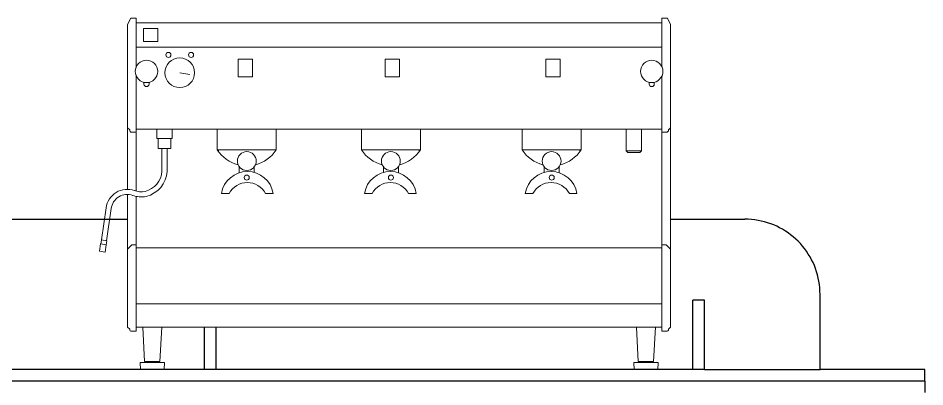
# Model space of a CAD drawing. Header units: millimetres. Extents: x 106699 to 122058, y 158555 to 162844.
# Drawn here: x 110323.1 to 110480.1, y 160445.3 to 160509 of the extents above; entities that cross this region are included whole.
import ezdxf

# ---------------------------------------------------------------- set-up
doc = ezdxf.new("R2010")
doc.units = ezdxf.units.MM
for name, color, linetype, lineweight in [('no3_demir', 193, 'Continuous', 18), ('no3_paslanmaz kesit on', 153, 'Continuous', 20), ('no3_ölçü tefriş', 252, 'Continuous', 0)]:
    doc.layers.add(name, color=color, linetype=linetype, lineweight=lineweight)
doc.layers.add('S2000-002 Çizgi', color=7, linetype='Continuous')

# ---------------------------------------------------------------- blocks, each defined once
blk = doc.blocks.new('A2ESR')
at = {"layer": 'no3_paslanmaz kesit on'}
for p, q in [((29115.92, -8868.06, 0.5), (29116.7, -8862.5, 0.5)), ((29116.8, -8868.19, 0.5), (29117.58, -8862.62, 0.5)), ((29115.76, -8868.75, 0.5), (29115.58, -8870.02, 0.5)), ((29116.75, -8868.89, 0.5), (29115.76, -8868.75, 0.5)), ((29115.9, -8868.06, 0.5), (29115.8, -8868.76, 0.5)), ((29116.82, -8868.19, 0.5), (29115.9, -8868.06, 0.5)), ((29116.75, -8868.89, 0.5), (29116.57, -8870.16, 0.5)), ((29116.82, -8868.19, 0.5), (29116.72, -8868.89, 0.5)), ((29116.57, -8870.16, 0.5), (29115.58, -8870.02, 0.5)), ((29126.82, -8889.27, -0.18), (29122.59, -8889.27, -0.18)), ((29122.59, -8889.27, -0.18), (29122.64, -8890.47, -0.18)), ((29126.03, -8889.06, -0.18), (29123.38, -8889.06, -0.18)), ((29123.91, -8889.06, -0.18), (29123.91, -8889.27, -0.18)), ((29125.5, -8889.06, -0.18), (29125.5, -8889.27, -0.18)), ((29126.82, -8889.27, -0.18), (29126.77, -8890.47, -0.18)), ((29212.3, -8889.27, -0.86), (29208.07, -8889.27, -0.86)), ((29208.07, -8889.27, -0.86), (29208.12, -8890.47, -0.86)), ((29211.51, -8889.06, -0.86), (29208.86, -8889.06, -0.86)), ((29209.39, -8889.06, -0.86), (29209.39, -8889.27, -0.86)), ((29210.98, -8889.06, -0.86), (29210.98, -8889.27, -0.86)), ((29212.3, -8889.27, -0.86), (29212.25, -8890.47, -0.86)), ((29126.77, -8890.47, -0.18), (29122.64, -8890.47, -0.18)), ((29125.5, -8890.47, -0.18), (29123.91, -8890.47, -0.18)), ((29212.25, -8890.47, -0.86), (29208.12, -8890.47, -0.86)), ((29210.98, -8890.47, -0.86), (29209.39, -8890.47, -0.86))]:
    blk.add_line(p, q, dxfattribs=at)
blk.add_wipeout([(29211.82, -8883.13), (29212.95, -8883.13), (29212.95, -8883.86), (29213.74, -8883.86), (29213.99, -8883.76), (29214.27, -8883.3), (29214.44, -8883.13), (29214.44, -8830.76), (29213.9, -8829.68), (29212.95, -8829.68), (29212.95, -8830.47), (29121.94, -8830.47), (29121.94, -8829.68), (29120.99, -8829.68), (29120.44, -8830.76), (29120.44, -8880.47), (29120.44, -8883.13), (29120.8, -8883.51), (29121.55, -8883.86), (29121.94, -8883.86), (29121.95, -8883.13), (29212.95, -8883.13)]).translate(0, 0, -0.86).dxf.layer = 'no3_ölçü tefriş'
for p, q in [((29120.99, -8829.68, 0.5), (29120.44, -8830.76, 0.5)), ((29120.99, -8829.68, 0.5), (29121.94, -8829.68, 0.5)), ((29121.94, -8829.68, 0.5), (29121.94, -8834.7, 0.5)), ((29213.9, -8829.68, -0.18), (29212.95, -8829.68, -0.18)), ((29212.95, -8829.68, -0.18), (29212.95, -8834.7, -0.18)), ((29213.9, -8829.68, -0.18), (29214.44, -8830.76, -0.18)), ((29120.44, -8830.76, 0.5), (29120.44, -8848.85, 0.5)), ((29212.95, -8830.47, -0.18), (29121.94, -8830.47, 0.5)), ((29214.44, -8830.76, -0.18), (29214.44, -8848.85, -0.18)), ((29123.21, -8833.71, 0.5), (29123.21, -8831.46, 0.5)), ((29125.67, -8831.46, 0.5), (29123.21, -8831.46, 0.5)), ((29125.67, -8833.71, 0.5), (29125.67, -8831.46, 0.5)), ((29125.67, -8833.71, 0.5), (29123.21, -8833.71, 0.5)), ((29212.95, -8834.7, -0.18), (29121.94, -8834.7, 0.5)), ((29121.94, -8834.7, 0.5), (29121.94, -8838.26, 0.5)), ((29212.95, -8834.7, -0.18), (29212.95, -8838.09, -0.18)), ((29139.6, -8839.81, 0.5), (29139.6, -8836.77, 0.5)), ((29142.07, -8836.77, 0.5), (29139.6, -8836.77, 0.5)), ((29142.07, -8839.81, 0.5), (29142.07, -8836.77, 0.5)), ((29165.02, -8839.81, -0.18), (29165.02, -8836.77, -0.18)), ((29165.02, -8836.77, -0.18), (29167.49, -8836.77, -0.18)), ((29167.49, -8839.81, -0.18), (29167.49, -8836.77, -0.18)), ((29192.85, -8839.81, -0.18), (29192.85, -8836.77, -0.18)), ((29192.85, -8836.77, -0.18), (29195.32, -8836.77, -0.18)), ((29195.32, -8839.81, -0.18), (29195.32, -8836.77, -0.18)), ((29121.94, -8839.52, 0.5), (29121.94, -8848.9, 0.5)), ((29129.46, -8839.12, 0.5), (29131.23, -8839.43, 0.5)), ((29142.07, -8839.81, 0.5), (29139.6, -8839.81, 0.5)), ((29165.02, -8839.81, -0.18), (29167.49, -8839.81, -0.18)), ((29192.85, -8839.81, -0.18), (29195.32, -8839.81, -0.18)), ((29212.95, -8839.68, -0.18), (29212.95, -8848.9, -0.18)), ((29123.27, -8841.08, 0.5), (29123.27, -8840.77, 0.5)), ((29124.15, -8841.08, 0.5), (29124.15, -8840.77, 0.5)), ((29210.74, -8841.08, -0.18), (29210.74, -8840.77, -0.18)), ((29211.62, -8841.08, -0.18), (29211.62, -8840.77, -0.18)), ((29120.8, -8849.03, 0.5), (29120.44, -8848.68, 0.5)), ((29120.44, -8859.3, 0.5), (29120.44, -8848.85, 0.5)), ((29120.8, -8849.03, 0.5), (29120.8, -8849.06, 0.5)), ((29121.15, -8849.41, 0.5), (29121.94, -8849.41, 0.5)), ((29121.94, -8848.9, 0.5), (29212.95, -8848.9, -0.18)), ((29121.94, -8848.9, 0.5), (29121.94, -8859.61, 0.5)), ((29125.49, -8848.9, 0.5), (29125.49, -8850.49, 0.5)), ((29128.15, -8848.9, 0.5), (29128.15, -8850.49, 0.5)), ((29135.96, -8848.9, 0.5), (29135.96, -8852.48, 0.5)), ((29146.15, -8848.9, 0.5), (29146.15, -8852.48, 0.5)), ((29160.94, -8848.9, -0.18), (29160.94, -8852.48, -0.18)), ((29171.13, -8848.9, -0.18), (29171.13, -8852.48, -0.18)), ((29188.77, -8848.9, -0.18), (29188.77, -8852.48, -0.18)), ((29198.96, -8848.9, -0.18), (29198.96, -8852.48, -0.18)), ((29206.74, -8848.9, -0.18), (29206.74, -8852.65, -0.18)), ((29209.4, -8848.9, -0.18), (29209.4, -8852.65, -0.18)), ((29212.95, -8848.9, -0.18), (29212.95, -8868.9, -0.18)), ((29213.74, -8849.41, -0.18), (29212.95, -8849.41, -0.18)), ((29214.09, -8849.03, -0.18), (29214.44, -8848.68, -0.18)), ((29214.09, -8849.03, -0.18), (29214.09, -8849.06, -0.18)), ((29214.44, -8869.64, -0.18), (29214.44, -8848.85, -0.18)), ((29125.49, -8850.49, 0.5), (29128.15, -8850.49, 0.5)), ((29125.71, -8850.49, 0.5), (29125.71, -8852.26, 0.5)), ((29127.93, -8850.49, 0.5), (29127.93, -8852.26, 0.5)), ((29125.71, -8852.26, 0.5), (29127.93, -8852.26, 0.5)), ((29126.37, -8852.26, 0.5), (29126.37, -8856.17, 0.5)), ((29127.26, -8852.26, 0.5), (29127.26, -8856.19, 0.5)), ((29135.96, -8852.48, 0.5), (29146.15, -8852.48, 0.5)), ((29136.19, -8852.56, 0.5), (29136.23, -8852.56, 0.5)), ((29171.13, -8852.48, -0.18), (29160.94, -8852.48, -0.18)), ((29170.9, -8852.56, -0.18), (29170.86, -8852.56, -0.18)), ((29198.96, -8852.48, -0.18), (29188.77, -8852.48, -0.18)), ((29198.73, -8852.56, -0.18), (29198.69, -8852.56, -0.18)), ((29206.74, -8852.65, -0.18), (29207.02, -8852.93, -0.18)), ((29209.4, -8852.65, -0.18), (29206.74, -8852.65, -0.18)), ((29209.12, -8852.93, -0.18), (29207.02, -8852.93, -0.18)), ((29209.4, -8852.65, -0.18), (29209.12, -8852.93, -0.18)), ((29139.76, -8855.37, 0.5), (29139.76, -8856.45, 0.5)), ((29142.35, -8855.41, 0.5), (29142.35, -8856.39, 0.5)), ((29164.74, -8855.41, -0.18), (29164.74, -8856.39, -0.18)), ((29167.33, -8855.37, -0.18), (29167.33, -8856.45, -0.18)), ((29192.57, -8855.41, -0.18), (29192.57, -8856.39, -0.18)), ((29195.16, -8855.37, -0.18), (29195.16, -8856.45, -0.18)), ((29120.44, -8883.13, -0.18), (29120.44, -8860.19, 0.5)), ((29121.94, -8860.52, 0.5), (29121.94, -8883.86, -0.18)), ((29136.69, -8860, 0.5), (29138, -8860, 0.5)), ((29144.32, -8860, 0.5), (29145.63, -8860, 0.5)), ((29162.77, -8860, -0.18), (29161.46, -8860, -0.18)), ((29170.4, -8860, -0.18), (29169.09, -8860, -0.18)), ((29190.6, -8860, -0.18), (29189.29, -8860, -0.18)), ((29198.23, -8860, -0.18), (29196.92, -8860, -0.18)), ((29121.18, -8868.9, 0.5), (29120.44, -8869.64, 0.5)), ((29121.18, -8868.9, 0.5), (29121.94, -8868.9, 0.5)), ((29212.95, -8868.9, -0.18), (29212.95, -8883.86, -0.86)), ((29213.71, -8868.9, -0.18), (29212.95, -8868.9, -0.18)), ((29213.71, -8868.9, -0.18), (29214.44, -8869.64, -0.18)), ((29212.95, -8869.39, -0.18), (29121.94, -8869.39, 0.5)), ((29214.44, -8883.13, -0.86), (29214.44, -8869.64, -0.18)), ((29212.95, -8879.11, -0.86), (29121.94, -8879.11, -0.18)), ((29120.8, -8883.48, -0.18), (29120.44, -8883.13, -0.18)), ((29120.8, -8883.48, -0.18), (29120.8, -8883.51, -0.18)), ((29121.15, -8883.86, -0.18), (29121.94, -8883.86, -0.18)), ((29212.95, -8883.13, -0.86), (29121.94, -8883.13, -0.18)), ((29123.38, -8889.06, -0.18), (29123.06, -8883.13, -0.18)), ((29126.03, -8889.06, -0.18), (29126.34, -8883.13, -0.18)), ((29208.86, -8889.06, -0.86), (29208.54, -8883.13, -0.86)), ((29211.51, -8889.06, -0.86), (29211.82, -8883.13, -0.86)), ((29213.74, -8883.86, -0.86), (29212.95, -8883.86, -0.86)), ((29214.09, -8883.48, -0.86), (29214.44, -8883.13, -0.86)), ((29214.09, -8883.48, -0.86), (29214.09, -8883.51, -0.86))]:
    blk.add_line(p, q, dxfattribs=at)
for centre, radius in [((29127.5, -8836.05, 0.5), 0.44), ((29131.42, -8836.05, 0.5), 0.44), ((29123.71, -8838.89, 0.5), 1.94), ((29129.46, -8839.12, 0.5), 2.57), ((29211.18, -8838.89, -0.18), 1.94), ((29141.07, -8854.4, 0.5), 1.63), ((29166.02, -8854.4, -0.18), 1.63), ((29193.85, -8854.4, -0.18), 1.63), ((29141.05, -8857.27, 0.5), 0.438), ((29166.03, -8857.27, -0.18), 0.438), ((29193.86, -8857.27, -0.18), 0.438)]:
    blk.add_circle(centre, radius, dxfattribs=at)
for centre, radius, start, end in [((29123.71, -8841.08, 0.5), 0.44, 180, 0), ((29211.18, -8841.08, -0.18), 0.44, 180, 0), ((29121.15, -8849.06, 0.5), 0.352, 180, 270), ((29213.74, -8849.06, -0.18), 0.352, 270, 0), ((29141.04, -8849.15, 0.5), 6.07, 213.243, 256.0034), ((29141.12, -8849.2, 0.5), 6.01, 284.0535, 326.9062), ((29165.97, -8849.2, -0.18), 6.01, 213.0938, 255.9465), ((29166.05, -8849.15, -0.18), 6.07, 283.9966, 326.757), ((29193.8, -8849.2, -0.18), 6.01, 213.0938, 255.9465), ((29193.88, -8849.15, -0.18), 6.07, 283.9966, 326.757), ((29122.54, -8855.92, 0.5), 3.84, 283.8247, 356.3386), ((29122.54, -8855.92, 0.5), 4.73, 283.563, 356.7016), ((29141.16, -8860.76, 0.5), 4.54, 9.6776, 170.3224), ((29165.93, -8860.76, -0.18), 4.54, 9.6776, 170.3224), ((29193.76, -8860.76, -0.18), 4.54, 9.6776, 170.3224), ((29120.37, -8863.01, 0.5), 3.71, 70.1962, 172.0091), ((29122.78, -8856.16, 0.5), 3.56, 250.1758, 281.0361), ((29141.16, -8861.72, 0.5), 3.6, 28.5358, 151.4642), ((29165.93, -8861.72, -0.18), 3.6, 28.5358, 151.4642), ((29193.76, -8861.72, -0.18), 3.6, 28.5358, 151.4642), ((29120.37, -8863.01, 0.5), 2.82, 70.0626, 172.0091), ((29122.78, -8856.16, 0.5), 4.45, 250.1758, 281.3164), ((29121.15, -8883.51, -0.18), 0.352, 180, 270), ((29213.74, -8883.51, -0.86), 0.352, 270, 0)]:
    blk.add_arc(centre, radius, start, end, dxfattribs=at)
blk = doc.blocks.new('AA')
for p, q in [((117412.13, 160940.65), (117597.29, 160940.65)), ((117597.86, 160940.64), (117597.29, 160940.65)), ((117598.42, 160940.6), (117597.86, 160940.64)), ((117598.99, 160940.54), (117598.42, 160940.6)), ((117599.55, 160940.45), (117598.99, 160940.54)), ((117600.1, 160940.34), (117599.55, 160940.45)), ((117600.66, 160940.21), (117600.1, 160940.34)), ((117601.2, 160940.05), (117600.66, 160940.21)), ((117601.74, 160939.87), (117601.2, 160940.05)), ((117602.27, 160939.66), (117601.74, 160939.87)), ((117602.79, 160939.43), (117602.27, 160939.66)), ((117603.29, 160939.18), (117602.79, 160939.43)), ((117603.79, 160938.91), (117603.29, 160939.18)), ((117604.28, 160938.61), (117603.79, 160938.91)), ((117604.75, 160938.3), (117604.28, 160938.61)), ((117605.2, 160937.96), (117604.75, 160938.3)), ((117605.65, 160937.61), (117605.2, 160937.96)), ((117606.07, 160937.23), (117605.65, 160937.61)), ((117606.48, 160936.84), (117606.07, 160937.23)), ((117606.88, 160936.43), (117606.48, 160936.84)), ((117607.25, 160936.01), (117606.88, 160936.43)), ((117607.6, 160935.56), (117607.25, 160936.01)), ((117607.94, 160935.11), (117607.6, 160935.56)), ((117608.26, 160934.63), (117607.94, 160935.11)), ((117608.55, 160934.15), (117608.26, 160934.63)), ((117608.82, 160933.65), (117608.55, 160934.15)), ((117609.07, 160933.14), (117608.82, 160933.65)), ((117609.3, 160932.62), (117609.07, 160933.14)), ((117609.51, 160932.1), (117609.3, 160932.62)), ((117609.69, 160931.56), (117609.51, 160932.1)), ((117609.85, 160931.01), (117609.69, 160931.56)), ((117609.98, 160930.46), (117609.85, 160931.01)), ((117610.09, 160929.91), (117609.98, 160930.46)), ((117610.18, 160929.35), (117610.09, 160929.91)), ((117610.24, 160928.78), (117610.18, 160929.35)), ((117610.28, 160928.22), (117610.24, 160928.78)), ((117610.29, 160927.65), (117610.28, 160928.22)), ((117503.71, 160914.65), (117503.71, 160926.65)), ((117505.71, 160926.65), (117503.71, 160926.65)), ((117505.71, 160914.65), (117505.71, 160926.65)), ((117588.29, 160914.65), (117588.29, 160926.65)), ((117590.29, 160926.65), (117588.29, 160926.65)), ((117590.29, 160914.65), (117590.29, 160926.65)), ((117610.29, 160914.65), (117610.29, 160927.65)), ((117503.71, 160914.65), (117421.13, 160914.65)), ((117505.71, 160914.65), (117503.71, 160914.65)), ((117588.29, 160914.65), (117505.71, 160914.65)), ((117590.29, 160914.65), (117588.29, 160914.65)), ((117590.29, 160914.65), (117610.29, 160914.65)), ((117628.44, 160914.65), (117610.29, 160914.65)), ((117628.44, 160912.65), (117628.44, 160914.65)), ((117628.44, 160912.65), (117343.44, 160912.65)), ((117628.44, 160912.65), (117628.44, 160910.65))]:
    blk.add_line(p, q)
at = {"layer": 'no3_demir'}
blk.add_blockref('A2ESR', (88369.96, 169805.12, 0.86), dxfattribs=at)

msp = doc.modelspace()

# ---------------------------------------------------------------- block references
at = {"layer": 'S2000-002 Çizgi', "xscale": 0.9997817664690491, "yscale": 0.9997817664690491, "zscale": 0.9997817664690491}
msp.add_blockref('AA', (-7122.71, -431.28), dxfattribs=at)

doc.saveas('drawing.dxf')
